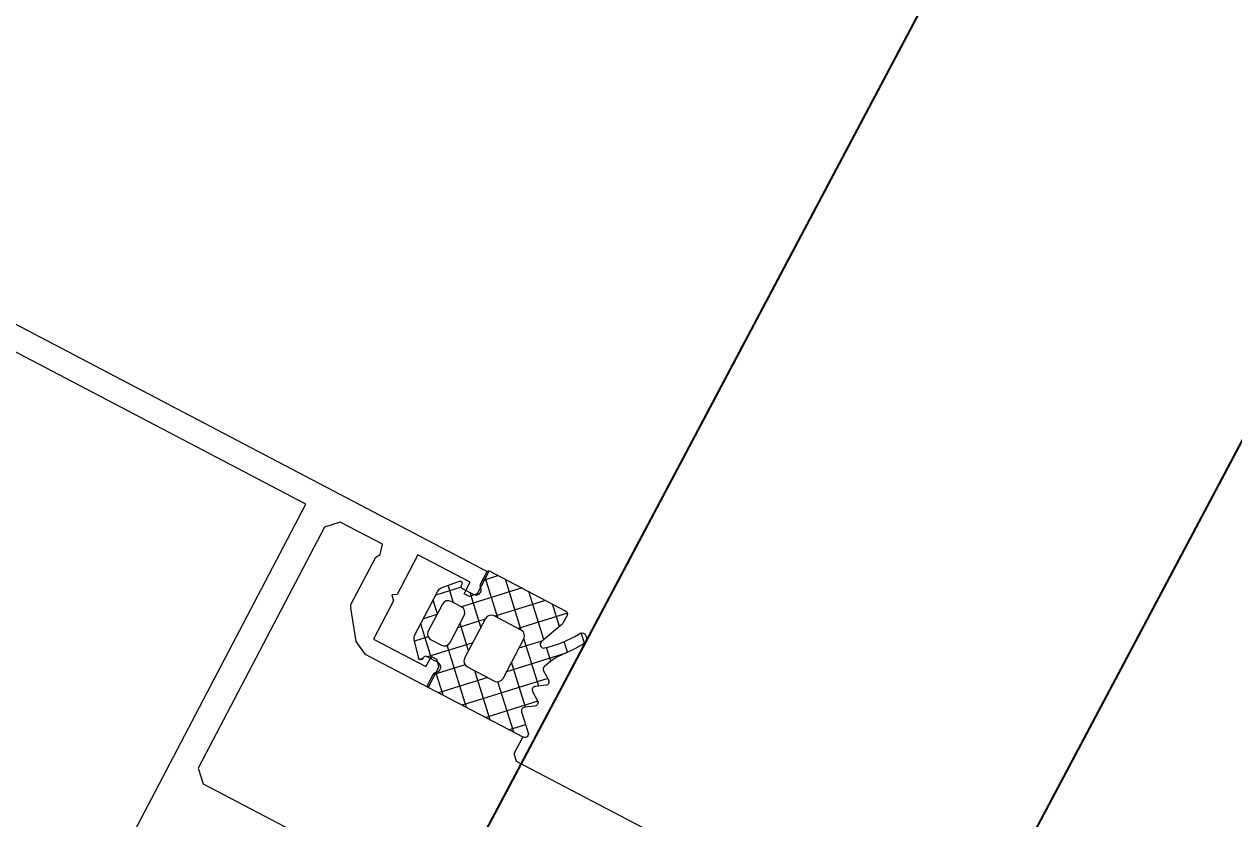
# Model space of a CAD drawing. Header units: millimetres. Extents: x -360149 to 682031, y -35655 to 209517.
# Drawn here: x -189518.7 to -189416.6, y 109846.5 to 109913.6 of the extents above; entities that cross this region are included whole.
import ezdxf
from ezdxf import colors
from ezdxf.entities.mleader import LeaderData, LeaderLine
from ezdxf.math import Vec2, Vec3

# ---------------------------------------------------------------- set-up
doc = ezdxf.new("R2010")
doc.units = ezdxf.units.MM
doc.header["$MEASUREMENT"] = 0
doc.layers.get('0').update_dxf_attribs({"color": 250, "lineweight": 9})
for name, color, linetype, lineweight in [('_АР ТЕКСТ', 250, 'Continuous', 25), ('АР_Окна', 4, 'Continuous', 0), ('АР_Отметки', 250, 'Continuous', 15), ('АР_Перегородки витражные', 152, 'Continuous', 13), ('АР_Подоконники', 163, 'Continuous', 9), ('АР_Сущ Несущая стена', 216, 'Continuous', 30)]:
    doc.layers.add(name, color=color, linetype=linetype, lineweight=lineweight)
doc.layers.add('Тонкая', color=7, linetype='Continuous')
doc.styles.add('ISOCPEUR', font='isocpeur.ttf', dxfattribs={"width": 0.7})

# ---------------------------------------------------------------- blocks, each defined once
blk = doc.blocks.new('_DotSmall')
at = {"color": 0, "linetype": 'ByBlock', "const_width": 0.5}
blk.add_lwpolyline([(-0.0625, 0, 1), (0.0625, 0, 1)], format="xyb", close=True, dxfattribs=at)
blk = doc.blocks.new('стойка витр.')
h = blk.add_hatch()
h.set_pattern_fill('ANSI37', scale=0.5, angle=-69.23283665521843)
h.set_pattern_definition([(335.7671633447816, (-69115.31625940584, 318510.9409690977), (0.6515825639889636, 1.447617495164233), []), (65.76716334478155, (-69115.31625940584, 318510.9409690977), (-1.447617495164233, 0.6515825639889636), [])])
edge = h.paths.add_edge_path()
edge.add_line((-22.69442369043827, 14.13646889062511), (-23.03581465108437, 15.03674084689555))
edge.add_arc((-23.43472203482704, 14.88552442783714), 0.426606969231953, 20.76054121617168, 72.29995807937499)
edge.add_arc((-23.17519432072194, 15.69843630689562), 0.4267278803337561, 110.7639791014305, 252.28796188313498, ccw=False)
edge.add_line((-23.32647754022037, 16.09744767434313), (-22.30045238576713, 16.48652534212306))
edge.add_arc((-22.23557122191811, 16.31559297980009), 0.1828317202011609, 20.74895968860318, 110.7853670150393, ccw=False)
edge.add_line((-22.06459766681655, 16.38036551539699), (-22.02136925791274, 16.26636916297139))
edge.add_arc((-21.85036169383434, 16.33121481389334), 0.1828894349477776, 200.7666051414026, 335.7779732891441)
edge.add_line((-21.68357339510112, 16.25618009645405), (-21.08991230116226, 17.78525728297245))
edge.add_arc((-21.70321396183568, 17.95657679537892), 0.6367804192309714, 344.3928406199507, 381.7248777476984)
edge.add_line((-21.1116628201562, 18.19228116337763), (-22.58147269752226, 22.06827310883818))
edge.add_arc((-23.18057156739388, 21.852472630542), 0.6367804192296693, 19.80944894391843, 57.14148607166609)
edge.add_line((-22.83507592984824, 22.38737642259366), (-24.29334917705273, 23.13834224954917))
edge.add_arc((-24.36844682475663, 22.97158227615987), 0.1828894349476184, 65.75635339884347, 200.7677215648203)
edge.add_line((-24.53945312526776, 22.90673329312267), (-24.49622471639304, 22.79273694081348))
edge.add_arc((-24.66715707872659, 22.7278557770023), 0.1828317201976129, -69.25104032206309, 20.78536700277641, ccw=False)
edge.add_line((-24.60238454316277, 22.55688222189201), (-25.62840969761601, 22.16780455411208))
edge.add_arc((-25.77973726672901, 22.56679910380675), 0.4267278803402734, 149.2463648073436, 290.7703475895543, ccw=False)
edge.add_arc((-26.51302534269302, 23.00322659508151), 0.4266069692186295, 329.2343686070108, 380.7737854734352)
edge.add_line((-26.11415292418678, 23.1545352198882), (-26.50320860397187, 24.18050239048171))
edge.add_arc((-26.6741821590871, 24.11572985494814), 0.1828317201915107, 20.74895966852365, 110.7853670116034)
edge.add_line((-26.73906332292245, 24.28666221726598), (-33.46508004333009, 21.73609814226074))
edge.add_arc((-33.37260125833668, 21.44478009969028), 0.3056444463767395, 107.6120180140902, 200.6882886899978)
edge.add_line((-33.6585366082727, 21.33680091994756), (-33.39916615508264, 20.65282280623796))
edge.add_arc((-33.11489203283651, 20.76049792175978), 0.3039830703862393, 200.7452912846324, 225.8123610097134)
edge.add_line((-33.32677140043234, 20.54252351805917), (-31.79381202385412, 18.90709041146329))
edge.add_arc((-32.0063560722166, 18.68866847666476), 0.3047673113958362, -108.86283880448178, 45.781400895661875, ccw=False)
edge.add_arc((-28.70749382052437, 27.75544220980088), 9.952967568180252, 231.9543329511108, 250.0411665169116, ccw=False)
edge.add_arc((-35.13741779119496, 19.64784166335459), 0.4002801790554734, 42.30928712460122, 119.2250395725891)
edge.add_arc((-34.91139847875967, 19.56672148584141), 0.6024183835395109, 134.3950067436913, 228.6478049676944)
edge.add_arc((-28.53884731806517, 27.80771469972205), 11.01872594929672, 232.0873456721725, 240.8889416158169)
edge.add_arc((-36.88860151399224, 12.8729826853881), 6.091684827127049, 40.75890454826748, 60.61437004968877, ccw=False)
edge.add_arc((-32.50226594848368, 16.64775385941913), 0.3047655738188228, -34.89587558046088, 41.60271899476669, ccw=False)
edge.add_line((-32.25229934006347, 16.47340148731018), (-32.76342180219945, 15.75802363698313))
edge.add_arc((-32.51342051808022, 15.58368567090239), 0.3047857747310843, 145.1100748179471, 256.4242518685471)
edge.add_line((-32.58496309185284, 15.28741547561367), (-31.72801335877739, 15.09082250765641))
edge.add_arc((-31.79955593254474, 14.79455231235153), 0.3047857747455557, -34.88992517811971, 76.42425187022229, ccw=False)
edge.add_line((-31.54955464840168, 14.62021434627968), (-32.06065512256464, 13.90477851201285))
edge.add_arc((-31.81065383841726, 13.73044054594722), 0.304785774745541, 145.1100748233031, 256.4242518693868)
edge.add_line((-31.88219641218893, 13.4341703506434), (-31.02524667911348, 13.23757738269342))
edge.add_arc((-31.09682011228135, 12.94126594878393), 0.3048331054871362, -24.2246592297883, 76.42043308581259, ccw=False)
edge.add_line((-30.81882951050648, 12.81618818287097), (-31.59985344059533, 11.12048939903616))
edge.add_arc((-31.32187980059053, 10.99539431777895), 0.3048247429134716, 155.7710645559098, 290.7402899417831)
edge.add_line((-31.21393143609748, 10.71032366952568), (-22.80062470957637, 13.90072279884771))
edge.add_arc((-22.86539724513609, 14.07169635396312), 0.1828317202009504, 290.7489596761703, 380.7489600455551)
edge = h.paths.add_edge_path(flags=16)
edge.add_line((-23.10434971895302, 21.04022295145114), (-22.19142218885827, 18.63276889372355))
edge.add_arc((-22.69773797682865, 18.4407695405971), 0.5414973949605305, -69.23283665472542, 20.767163345274582, ccw=False)
edge.add_line((-22.5057386237022, 17.93445375262672), (-23.43116100440966, 17.58352553217992))
edge.add_arc((-23.62316035752519, 18.08984132014666), 0.5414973949532591, 200.7671633443313, 290.7671633443313, ccw=False)
edge.add_line((-24.12947614549194, 17.89784196703113), (-25.04240367558668, 20.30529602475872))
edge.add_arc((-24.53608788761267, 20.4972953778888), 0.541497394965222, 110.76716334549809, 200.7671633454981, ccw=False)
edge.add_line((-24.72808724074275, 21.00361116586282), (-23.80266486003529, 21.35453938630963))
edge.add_arc((-23.6106655069234, 20.84822359833925), 0.5414973949553709, 20.767163343835023, 110.767163343835, ccw=False)
edge = h.paths.add_edge_path(flags=16)
edge.add_line((-26.85119390953332, 20.26120087689196), (-25.51269974335446, 16.73149769075098))
edge.add_arc((-26.01901553132848, 16.5394983376209), 0.541497394965222, -69.23283665450191, 20.76716334549809, ccw=False)
edge.add_line((-25.82701617819839, 16.03318254964688), (-28.23444912247942, 15.12026302596496))
edge.add_arc((-28.4264484756095, 15.62657881394625), 0.5414973949720253, 200.7671633452251, 290.76716334522513, ccw=False)
edge.add_line((-28.9327642635908, 15.43457946081617), (-30.27125842979876, 18.96428264696442))
edge.add_arc((-29.76494264181383, 19.15628200007632), 0.5414973949689773, 110.76716334328901, 200.767163343289, ccw=False)
edge.add_line((-29.95694199492573, 19.66259778806125), (-27.5495090506447, 20.57551731175045))
edge.add_arc((-27.35750969751825, 20.06920152376551), 0.541497394974137, 20.767163344728715, 110.76716334472869, ccw=False)
at = {"lineweight": 0, "ltscale": 100, "transparency": 33554687}
for points in [[(65.92687011216185, 59.2824299609274), (-26.6419368966599, 24.17953274302999), (-25.90703195796232, 22.24153677027789), (-25.27813291337225, 21.95846499659092), (-24.82208952034125, 22.13140062004823), (-25.21116718812846, 23.15742577453057), (-20.53714279274573, 24.92985650197079), (-19.19699615391437, 21.39579562939616), (-18.76855027934653, 21.29748815141647), (-18.98085410959902, 20.82581386800302), (-17.68393587967148, 17.40574934773758), (-22.35796027505421, 15.63331862029736), (-22.70380953396671, 16.54534742246324), (-23.1598529269977, 16.37241179900593), (-23.44292470067739, 15.74351275440858), (-22.75122618288151, 13.91945515007683), (-17.16517298531835, 16.03773513642955), (-16.24131551088067, 17.04008095841709), (-15.46667035139399, 19.81128934778826), (-15.4391308168415, 20.08251046122314), (-17.03864790883381, 24.30054944750736), (-17.39634782800567, 24.5561396704943), (-17.47095398549573, 25.44057095424068), (-13.70890040838276, 26.86717441076325), (-12.4510803312005, 26.30097287951503), (-4.305940852005733, 4.821667629301373), (-4.8720624113339, 3.563811556159635), (-32.68827406296623, -6.984337978748954)], [(-69.8438361948356, -5.633594956780144), (-69.21493715024553, -5.916666730459838), (-30.90838462579995, 8.609511357899464), (-30.62531285212026, 9.238410402496811), (-31.1873041553481, 10.72042096611403)]]:
    blk.add_lwpolyline(points, dxfattribs=at)
blk.add_lwpolyline([(63.8117502759269, 56.26367979055794), (85.07351613373612, 0.1949089383633691), (10.63088292890461, -28.03438542609365), (-10.63088292890461, 28.03438542610093)], close=True, dxfattribs=at)
at = {"color": 7, "lineweight": 0, "ltscale": 100, "transparency": 33554687}
blk.add_lwpolyline([(-22.69442369043827, 14.13646889062511), (-23.03581465108437, 15.03674084689555, 0.2287523810762611), (-23.30501911480678, 15.29193636016134, -0.7101639231358212), (-23.32647754022037, 16.09744767434313), (-22.30045238576713, 16.48652534212306, -0.4143996870914876), (-22.06459766681655, 16.38036551539699), (-22.02136925791274, 16.26636916297139, 0.6682503890445888), (-21.68357339510112, 16.25618009645405), (-21.08991230116226, 17.78525728297245, 0.1643479059441302), (-21.1116628201562, 18.19228116337763), (-22.58147269752226, 22.06827310883818, 0.1643479059441302), (-22.83507592984824, 22.38737642259366), (-24.29334917705273, 23.13834224954917, 0.6682503891596868), (-24.53945312526776, 22.90673329312267), (-24.49622471639304, 22.79273694081348, -0.4143996870833266), (-24.60238454316277, 22.55688222189201), (-25.62840969761601, 22.16780455411208, -0.7101639231391418), (-26.14645609946456, 22.78500538597291, 0.2287523810910513), (-26.11415292418678, 23.1545352198882), (-26.50320860397187, 24.18050239048171, 0.4143996871765861), (-26.73906332292245, 24.28666221726598), (-33.46508004333009, 21.73609814226074, 0.4300281847644905), (-33.6585366082727, 21.33680091994756), (-33.39916615508264, 20.65282280623796, 0.1098139781175365), (-33.32677140043234, 20.54252351805917), (-31.79381202385412, 18.90709041146329, -0.8000358277039689), (-32.10488848172827, 18.40026861818478, -0.07908294790216032), (-34.84140179419774, 19.91728321780829, 0.3488032577412263), (-35.33285102594527, 19.99716969329165, 0.4361245879823007), (-35.30940773655311, 19.11450854978466, 0.03842309887939363), (-33.89950172111276, 18.18089248692559, -0.08685322061285544), (-32.2743724368047, 16.85010652759956, -0.3467629046601076), (-32.25229934006347, 16.47340148731018), (-32.76342180219945, 15.75802363698313, 0.5278770357902526), (-32.58496309185284, 15.28741547561367), (-31.72801335877739, 15.09082250765641, -0.5278770357776507), (-31.54955464840168, 14.62021434627968), (-32.06065512256464, 13.90477851201285, 0.5278770357650493), (-31.88219641218893, 13.4341703506434), (-31.02524667911348, 13.23757738269342, -0.4697389635461835), (-30.81882951050648, 12.81618818287097), (-31.59985344059533, 11.12048939903616, 0.667984424932516), (-31.21393143609748, 10.71032366952568), (-22.80062470957637, 13.90072279884771, 0.4142135642613711)], format="xyb", close=True, dxfattribs=at)
for points in [[(-26.73906332292245, 24.28666221726598), (-26.73906332292245, 24.28666221726598)], [(-22.80062470957637, 13.90072279884771), (-22.80062470957637, 13.90072279884771)]]:
    blk.add_lwpolyline(points, dxfattribs=at)
at = {"color": 7}
for points in [[(-26.85119390953332, 20.26120087689196), (-25.51269974335446, 16.73149769075098, -0.414213562373095), (-25.82701617819839, 16.03318254964688), (-28.23444912247942, 15.12026302596496, -0.414213562373095), (-28.9327642635908, 15.43457946081617), (-30.27125842979876, 18.96428264696442, -0.414213562373095), (-29.95694199492573, 19.66259778806125), (-27.5495090506447, 20.57551731175045, -0.414213562373095)], [(-23.10434971895302, 21.04022295145114), (-22.19142218885827, 18.63276889372355, -0.414213562373095), (-22.5057386237022, 17.93445375262672), (-23.43116100440966, 17.58352553217992, -0.414213562373095), (-24.12947614549194, 17.89784196703113), (-25.04240367558668, 20.30529602475872, -0.414213562373095), (-24.72808724074275, 21.00361116586282), (-23.80266486003529, 21.35453938630963, -0.414213562373095)]]:
    blk.add_lwpolyline(points, format="xyb", close=True, dxfattribs=at)
at = {"color": 7, "lineweight": 0, "ltscale": 100, "transparency": 33554687}
blk.add_arc((-33.37357679728302, 21.44486016019073), 0.304760386648688, 110.7561904730667, 200.7778938289061, dxfattribs=at)
blk = doc.blocks.new('A$Cd39b9c29')
at = {"color": 5, "ltscale": 150}
for p, q in [((4761.678311984055, -2780.82130629092), (6027.145115525229, -383.344117126253)), ((4802.162454684963, -2791.910856640316), (6064.915442717611, -400.4321254459792))]:
    blk.add_line(p, q, dxfattribs=at)
at = {"layer": 'АР_Перегородки витражные', "xscale": -1, "rotation": 353.2013528500327}
blk.add_blockref('стойка витр.', (4748.954012565548, -2748.805728692532), dxfattribs=at)
blk = doc.blocks.new('A$Cec9b444d')
at = {"layer": 'Тонкая', "ltscale": 100, "rotation": 359.8999999999999}
blk.add_blockref('A$Cd39b9c29', (-19.13216614062549, 2.909131854816223), dxfattribs=at)

msp = doc.modelspace()

# ---------------------------------------------------------------- linework, layer by layer
at = {"layer": 'АР_Подоконники', "ltscale": 100}
msp.add_arc((-197115.7542506705, 115490.9179209339), 8940.172386791677, 271.6912536695478, 356.3290814001832, dxfattribs=at)
at = {"layer": 'АР_Сущ Несущая стена', "lineweight": 18, "ltscale": 100}
for centre, radius, start, end in [((-197116.3547424845, 115484.5892881857), 9778.654617052323, 272.5925479651556, 356.6353913736798), ((-197124.0221649795, 115502.5789153872), 9144.28346907419, 272.8206375183279, 356.2887310665694)]:
    msp.add_arc(centre, radius, start, end, dxfattribs=at)

# ---------------------------------------------------------------- block references
at = {"layer": 'АР_Окна', "ltscale": 100}
msp.add_blockref('A$Cec9b444d', (-194233.915110983, 112600.6824583525), dxfattribs=at)

# ---------------------------------------------------------------- leaders
at = {"layer": '_АР ТЕКСТ'}
ml = msp.add_multileader_mtext('Standard', dxfattribs=at)
ml.set_content('{\\W0.8;-2,550}', color=256, style='ISOCPEUR')
ml.set_leader_properties(color=256, linetype='Continuous', lineweight=-1)
ml.set_arrow_properties(name='DOTSMALL')
ml.build(insert=Vec2(0, 0))
ml.multileader.update_dxf_attribs({"has_text_frame": 1, "text_left_attachment_type": 4, "text_right_attachment_type": 4, "dogleg_length": 100, "arrow_head_size": 180})
ctx = ml.context
ctx.base_point, ctx.char_height, ctx.arrow_head_size, ctx.landing_gap_size, ctx.plane_origin = Vec3(-302775.822290387, 123943.2638625839, -1.961751612303354), 250, 180, 50, Vec3(-302295.4889269536, 121699.245469789, -1.961751612303354)
ctx.left_attachment, ctx.right_attachment = 4, 4
notes = []
notes.append((ctx, [(0, (0, 0, 0), (0, 0), (1, 0), 1, [])]))
ctx.mtext.insert, ctx.mtext.width, ctx.mtext.defined_height, ctx.mtext.line_spacing_style, ctx.mtext.flow_direction = Vec3(-302725.822290387, 124276.5971959173, -1.961751612303354), 801.0864057841361, 330.709552927064, 2, 5
ml = msp.add_multileader_mtext('Standard', dxfattribs=at)
ml.set_content('{\\W0.8;-2,550}', color=256, style='ISOCPEUR')
ml.set_leader_properties(color=256, linetype='Continuous', lineweight=-1)
ml.set_arrow_properties(name='DOTSMALL')
ml.build(insert=Vec2(0, 0))
ml.multileader.update_dxf_attribs({"has_text_frame": 1, "text_left_attachment_type": 4, "text_right_attachment_type": 4, "dogleg_length": 100, "arrow_head_size": 180})
ctx = ml.context
ctx.base_point, ctx.char_height, ctx.arrow_head_size, ctx.landing_gap_size, ctx.plane_origin = Vec3(-314736.0148765142, 120073.2763382189, -1.961751612303354), 250, 180, 50, Vec3(-314255.6815130808, 117829.2579454239, -1.961751612303354)
ctx.left_attachment, ctx.right_attachment = 4, 4
notes.append((ctx, [(0, (0, 0, 0), (0, 0), (1, 0), 1, [])]))
ctx.mtext.insert, ctx.mtext.width, ctx.mtext.defined_height, ctx.mtext.line_spacing_style, ctx.mtext.flow_direction = Vec3(-314686.0148765142, 120406.6096715522, -1.961751612303354), 801.0864057841361, 330.709552927064, 2, 5
at = {"layer": 'АР_Отметки'}
ml = msp.add_multileader_mtext('Standard', dxfattribs=at)
ml.set_content('%%P0,000', color=256, style='ISOCPEUR')
ml.set_leader_properties(color=256, linetype='Continuous', lineweight=-1)
ml.set_arrow_properties(name='DOTSMALL')
ml.build(insert=Vec2(0, 0))
ml.multileader.update_dxf_attribs({"has_text_frame": 1, "text_left_attachment_type": 4, "text_right_attachment_type": 4, "dogleg_length": 100, "arrow_head_size": 180})
ctx = ml.context
ctx.base_point, ctx.char_height, ctx.arrow_head_size, ctx.landing_gap_size, ctx.plane_origin = Vec3(-195860.622478677, 128720.7430100038, -0.1595442850443263), 250, 180, 50, Vec3(-198931.7041943423, 127131.194468972, -0.1595442850443263)
ctx.left_attachment, ctx.right_attachment = 4, 4
notes.append((ctx, [(0, (0, 0, 0), (0, 0), (1, 0), 1, [])]))
ctx.mtext.insert, ctx.mtext.width, ctx.mtext.line_spacing_style, ctx.mtext.flow_direction = Vec3(-195810.622478677, 129054.0763433372, -0.1595442850443263), 852.6970314602484, 2, 5
ml = msp.add_multileader_mtext('Standard', dxfattribs=at)
ml.set_content('{\\W0.8;-2,250}', color=256, style='ISOCPEUR')
ml.set_leader_properties(color=256, linetype='Continuous', lineweight=-1)
ml.set_arrow_properties(name='DOTSMALL')
ml.build(insert=Vec2(0, 0))
ml.multileader.update_dxf_attribs({"has_text_frame": 1, "text_left_attachment_type": 4, "text_right_attachment_type": 4, "dogleg_length": 100, "arrow_head_size": 180})
ctx = ml.context
ctx.base_point, ctx.char_height, ctx.arrow_head_size, ctx.landing_gap_size, ctx.plane_origin = Vec3(-297233.6192957293, 128352.8588700729), 250, 180, 50, Vec3(-296855.5361043215, 126878.8351738673)
ctx.left_attachment, ctx.right_attachment = 4, 4
notes.append((ctx, [(0, (0, 0, 0), (0, 0), (1, 0), 1, [])]))
ctx.mtext.insert, ctx.mtext.width, ctx.mtext.defined_height, ctx.mtext.line_spacing_style, ctx.mtext.flow_direction = Vec3(-297183.6192957293, 128686.1922034062), 769.9889591111103, 343.8884462512117, 2, 5
ml = msp.add_multileader_mtext('Standard', dxfattribs=at)
ml.set_content('0,000', color=256, style='ISOCPEUR')
ml.set_leader_properties(color=256, linetype='Continuous', lineweight=-1)
ml.set_arrow_properties(name='DOTSMALL')
ml.build(insert=Vec2(0, 0))
ml.multileader.update_dxf_attribs({"has_text_frame": 1, "text_left_attachment_type": 4, "text_right_attachment_type": 4, "dogleg_length": 100, "arrow_head_size": 180})
ctx = ml.context
ctx.base_point, ctx.char_height, ctx.arrow_head_size, ctx.landing_gap_size, ctx.plane_origin = Vec3(-202684.2395502269, 121780.8524941115, -0.1595442850443263), 250, 180, 50, Vec3(-205755.3212658922, 120191.3039530797, -0.1595442850443263)
ctx.left_attachment, ctx.right_attachment = 4, 4
notes.append((ctx, [(0, (0, 0, 0), (0, 0), (1, 0), 1, [])]))
ctx.mtext.insert, ctx.mtext.width, ctx.mtext.line_spacing_style, ctx.mtext.flow_direction = Vec3(-202634.2395502269, 122114.1858274449, -0.1595442850443263), 852.6970314602484, 2, 5
ml = msp.add_multileader_mtext('Standard', dxfattribs=at)
ml.set_content('{\\W0.8;-2,250}', color=256, style='ISOCPEUR')
ml.set_leader_properties(color=256, linetype='Continuous', lineweight=-1)
ml.set_arrow_properties(name='DOTSMALL')
ml.build(insert=Vec2(0, 0))
ml.multileader.update_dxf_attribs({"has_text_frame": 1, "text_left_attachment_type": 4, "text_right_attachment_type": 4, "dogleg_length": 100, "arrow_head_size": 180})
ctx = ml.context
ctx.base_point, ctx.char_height, ctx.arrow_head_size, ctx.landing_gap_size, ctx.plane_origin = Vec3(-298305.7964583198, 120267.0421383413, 1.149675994230903e-08), 250, 180, 50, Vec3(-302964.3053933498, 116414.7346247101, 1.149675994230903e-08)
ctx.left_attachment, ctx.right_attachment = 4, 4
notes.append((ctx, [(0, (0, 0, 0), (0, 0), (1, 0), 1, [])]))
ctx.mtext.insert, ctx.mtext.width, ctx.mtext.defined_height, ctx.mtext.line_spacing_style, ctx.mtext.flow_direction = Vec3(-298255.7964583198, 120600.3754716746, 1.149675994230903e-08), 769.9889591111103, 343.8884462512117, 2, 5
ml = msp.add_multileader_mtext('Standard', dxfattribs=at)
ml.set_content('{\\W0.8;-2,250}', color=256, style='ISOCPEUR')
ml.set_leader_properties(color=256, linetype='Continuous', lineweight=-1)
ml.set_arrow_properties(name='DOTSMALL')
ml.build(insert=Vec2(0, 0))
ml.multileader.update_dxf_attribs({"has_text_frame": 1, "text_left_attachment_type": 4, "text_right_attachment_type": 4, "dogleg_length": 100, "arrow_head_size": 180})
ctx = ml.context
ctx.base_point, ctx.char_height, ctx.arrow_head_size, ctx.landing_gap_size, ctx.plane_origin = Vec3(-336127.5, 116985.8569053825, 1.149675994230903e-08), 250, 180, 50, Vec3(-337173.9636271417, 115928.762695511, 1.149675994230903e-08)
ctx.left_attachment, ctx.right_attachment = 4, 4
notes.append((ctx, [(0, (0, 0, 0), (0, 0), (1, 0), 1, [])]))
ctx.mtext.insert, ctx.mtext.width, ctx.mtext.defined_height, ctx.mtext.line_spacing_style, ctx.mtext.flow_direction = Vec3(-336077.5, 117319.1902387158, 1.149675994230903e-08), 769.9889591111103, 343.8884462512117, 2, 5
ml = msp.add_multileader_mtext('Standard', dxfattribs=at)
ml.set_content('0,000', color=256, style='ISOCPEUR')
ml.set_leader_properties(color=256, linetype='Continuous', lineweight=-1)
ml.set_arrow_properties(name='DOTSMALL')
ml.build(insert=Vec2(0, 0))
ml.multileader.update_dxf_attribs({"has_text_frame": 1, "text_left_attachment_type": 4, "text_right_attachment_type": 4, "dogleg_length": 100, "arrow_head_size": 180})
ctx = ml.context
ctx.base_point, ctx.char_height, ctx.arrow_head_size, ctx.landing_gap_size, ctx.plane_origin = Vec3(-195852.7799979881, 114271.9818722691), 250, 180, 50, Vec3(-198013.9923680567, 113323.2329426993)
ctx.left_attachment, ctx.right_attachment = 4, 4
notes.append((ctx, [(0, (0, 0, 0), (0, 0), (1, 0), 1, [])]))
ctx.mtext.insert, ctx.mtext.width, ctx.mtext.line_spacing_style, ctx.mtext.flow_direction = Vec3(-195802.7799979881, 114605.3152056024), 852.6970314602484, 2, 5
ml = msp.add_multileader_mtext('Standard', dxfattribs=at)
ml.set_content('{\\W0.8;-2,650}', color=256, style='ISOCPEUR')
ml.set_leader_properties(color=256, linetype='Continuous', lineweight=-1)
ml.set_arrow_properties(name='DOTSMALL')
ml.build(insert=Vec2(0, 0))
ml.multileader.update_dxf_attribs({"has_text_frame": 1, "text_left_attachment_type": 4, "text_right_attachment_type": 4, "dogleg_length": 100, "arrow_head_size": 180})
ctx = ml.context
ctx.base_point, ctx.char_height, ctx.arrow_head_size, ctx.landing_gap_size, ctx.plane_origin = Vec3(-302139.5, 114233.6666666667), 250, 180, 50, Vec3(-302336.2563643702, 112502.8541723344)
ctx.left_attachment, ctx.right_attachment = 4, 4
notes.append((ctx, [(0, (0, 0, 0), (0, 0), (1, 0), 1, [])]))
ctx.mtext.insert, ctx.mtext.width, ctx.mtext.defined_height, ctx.mtext.line_spacing_style, ctx.mtext.flow_direction = Vec3(-302089.5, 114567), 881.1857792269554, 430.9869369475685, 2, 5
for ctx, leaders in notes:
    for number, flags, end, landing, length, lines in leaders:
        leader = LeaderData()
        leader.index, (leader.has_last_leader_line, leader.has_dogleg_vector, leader.attachment_direction) = number, flags
        leader.last_leader_point, leader.dogleg_vector, leader.dogleg_length = Vec3(end), Vec3(landing), length
        for number, points, colour, breaks in lines:
            line = LeaderLine()
            line.index, line.vertices, line.color, line.breaks = number, Vec3.list(points), colors.encode_raw_color(colour), breaks
            leader.lines.append(line)
        ctx.leaders.append(leader)

doc.saveas('drawing.dxf')
